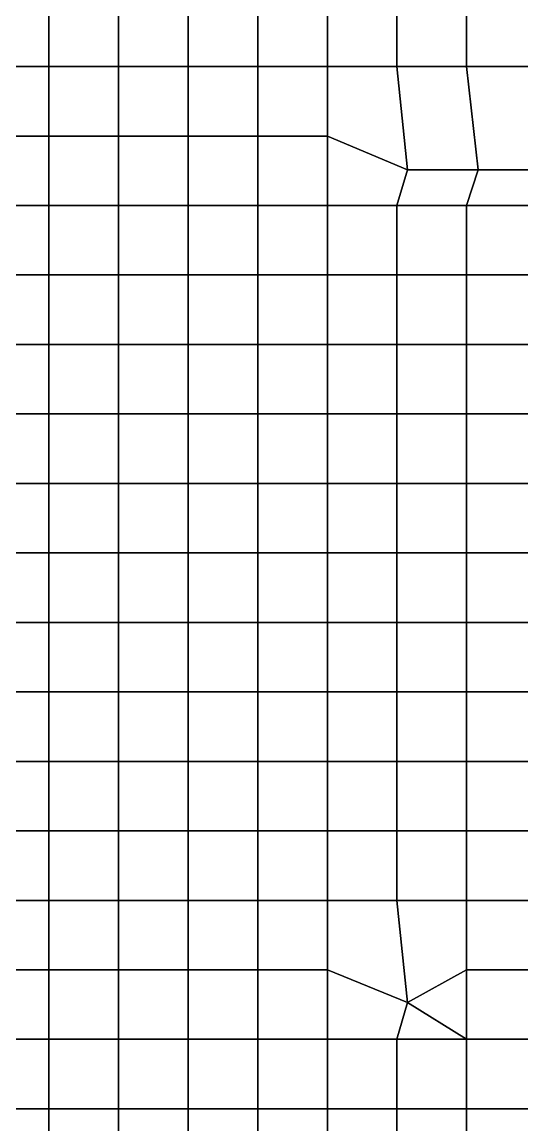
# Model space of a CAD drawing. Extents: x -13 to 39.3, y -26.5 to 20.6.
# Drawn here: x 15.97 to 19.57, y 8.42 to 16.36 of the extents above; entities that cross this region are included whole.
import ezdxf

# ---------------------------------------------------------------- set-up
doc = ezdxf.new("R2010")
doc.units = 0
doc.layers.add('BARS', color=1, linetype='CONTINUOUS')
doc.layers.add('FACES', color=5, linetype='CONTINUOUS')

msp = doc.modelspace()

# ---------------------------------------------------------------- linework, layer by layer
at = {"layer": 'BARS'}
for p, q in [((18.75, 15.3), (19.2591, 15.3)), ((18.75, 15.3), (18.75, 15.3, 0.66)), ((18.75, 15.3, 0.66), (18.75, 15.3, 1.32)), ((18.75, 15.3, 1.32), (18.75, 15.3, 1.98)), ((18.75, 15.3, 1.98), (18.75, 15.3, 2.64)), ((18.75, 15.3, 2.64), (18.75, 15.3, 3.3)), ((18.75, 15.3, 3.3), (19.2591, 15.3, 3.3)), ((19.2591, 15.3), (19.7682, 15.3)), ((19.2591, 15.3, 3.3), (19.7682, 15.3, 3.3)), ((18.75, 9.3), (18.75, 9.3, 0.66)), ((18.75, 9.3, 0.66), (18.75, 9.3, 1.32)), ((18.75, 9.3, 1.32), (18.75, 9.3, 1.98)), ((18.75, 9.3, 1.98), (18.75, 9.3, 2.64)), ((18.75, 9.3, 2.64), (18.75, 9.3, 3.3))]:
    msp.add_line(p, q, dxfattribs=at)
at = {"layer": 'FACES'}
for points in [[(16.1627, 16.5443), (15.6606, 16.5443), (15.6606, 16.0436), (16.1627, 16.0436)], [(16.1627, 16.5443, 3.3), (15.6606, 16.5443, 3.3), (15.6606, 16.0436, 3.3), (16.1627, 16.0436, 3.3)], [(16.6648, 16.5443), (16.1627, 16.5443), (16.1627, 16.0436), (16.6648, 16.0436)], [(16.6648, 16.5443, 3.3), (16.1627, 16.5443, 3.3), (16.1627, 16.0436, 3.3), (16.6648, 16.0436, 3.3)], [(17.1669, 16.5443), (16.6648, 16.5443), (16.6648, 16.0436), (17.1669, 16.0436)], [(17.1669, 16.5443, 3.3), (16.6648, 16.5443, 3.3), (16.6648, 16.0436, 3.3), (17.1669, 16.0436, 3.3)], [(17.669, 16.5443), (17.1669, 16.5443), (17.1669, 16.0436), (17.669, 16.0436)], [(17.669, 16.5443, 3.3), (17.1669, 16.5443, 3.3), (17.1669, 16.0436, 3.3), (17.669, 16.0436, 3.3)], [(18.1711, 16.5443), (17.669, 16.5443), (17.669, 16.0436), (18.1711, 16.0436)], [(18.1711, 16.5443, 3.3), (17.669, 16.5443, 3.3), (17.669, 16.0436, 3.3), (18.1711, 16.0436, 3.3)], [(18.6732, 16.5443), (18.1711, 16.5443), (18.1711, 16.0436), (18.6732, 16.0436)], [(18.6732, 16.5443, 3.3), (18.1711, 16.5443, 3.3), (18.1711, 16.0436, 3.3), (18.6732, 16.0436, 3.3)], [(19.1754, 16.5443), (18.6732, 16.5443), (18.6732, 16.0436), (19.1754, 16.0436)], [(19.1754, 16.5443, 3.3), (18.6732, 16.5443, 3.3), (18.6732, 16.0436, 3.3), (19.1754, 16.0436, 3.3)], [(19.6775, 16.5443), (19.1754, 16.5443), (19.1754, 16.0436), (19.6775, 16.0436)], [(19.6775, 16.5443, 3.3), (19.1754, 16.5443, 3.3), (19.1754, 16.0436, 3.3), (19.6775, 16.0436, 3.3)], [(16.1627, 16.0436), (15.6606, 16.0436), (15.6606, 15.5429), (16.1627, 15.5429)], [(16.1627, 16.0436, 3.3), (15.6606, 16.0436, 3.3), (15.6606, 15.5429, 3.3), (16.1627, 15.5429, 3.3)], [(16.6648, 16.0436), (16.1627, 16.0436), (16.1627, 15.5429), (16.6648, 15.5429)], [(16.6648, 16.0436, 3.3), (16.1627, 16.0436, 3.3), (16.1627, 15.5429, 3.3), (16.6648, 15.5429, 3.3)], [(17.1669, 16.0436), (16.6648, 16.0436), (16.6648, 15.5429), (17.1669, 15.5429)], [(17.1669, 16.0436, 3.3), (16.6648, 16.0436, 3.3), (16.6648, 15.5429, 3.3), (17.1669, 15.5429, 3.3)], [(17.669, 16.0436), (17.1669, 16.0436), (17.1669, 15.5429), (17.669, 15.5429)], [(17.669, 16.0436, 3.3), (17.1669, 16.0436, 3.3), (17.1669, 15.5429, 3.3), (17.669, 15.5429, 3.3)], [(18.1711, 16.0436), (17.669, 16.0436), (17.669, 15.5429), (18.1711, 15.5429)], [(18.1711, 16.0436, 3.3), (17.669, 16.0436, 3.3), (17.669, 15.5429, 3.3), (18.1711, 15.5429, 3.3)], [(18.6732, 16.0436), (18.1711, 16.0436), (18.1711, 15.5429), (18.75, 15.3)], [(18.6732, 16.0436, 3.3), (18.1711, 16.0436, 3.3), (18.1711, 15.5429, 3.3), (18.75, 15.3, 3.3)], [(19.1754, 16.0436), (18.6732, 16.0436), (18.75, 15.3), (19.2591, 15.3)], [(19.1754, 16.0436, 3.3), (18.6732, 16.0436, 3.3), (18.75, 15.3, 3.3), (19.2591, 15.3, 3.3)], [(19.6775, 16.0436), (19.1754, 16.0436), (19.2591, 15.3), (19.7682, 15.3)], [(19.6775, 16.0436, 3.3), (19.1754, 16.0436, 3.3), (19.2591, 15.3, 3.3), (19.7682, 15.3, 3.3)], [(16.1627, 15.5429), (15.6606, 15.5429), (15.6606, 15.0422), (16.1627, 15.0422)], [(16.1627, 15.5429, 3.3), (15.6606, 15.5429, 3.3), (15.6606, 15.0422, 3.3), (16.1627, 15.0422, 3.3)], [(16.6648, 15.5429), (16.1627, 15.5429), (16.1627, 15.0422), (16.6648, 15.0422)], [(16.6648, 15.5429, 3.3), (16.1627, 15.5429, 3.3), (16.1627, 15.0422, 3.3), (16.6648, 15.0422, 3.3)], [(17.1669, 15.5429), (16.6648, 15.5429), (16.6648, 15.0422), (17.1669, 15.0422)], [(17.1669, 15.5429, 3.3), (16.6648, 15.5429, 3.3), (16.6648, 15.0422, 3.3), (17.1669, 15.0422, 3.3)], [(17.669, 15.5429), (17.1669, 15.5429), (17.1669, 15.0422), (17.669, 15.0422)], [(17.669, 15.5429, 3.3), (17.1669, 15.5429, 3.3), (17.1669, 15.0422, 3.3), (17.669, 15.0422, 3.3)], [(18.1711, 15.5429), (17.669, 15.5429), (17.669, 15.0422), (18.1711, 15.0422)], [(18.1711, 15.5429, 3.3), (17.669, 15.5429, 3.3), (17.669, 15.0422, 3.3), (18.1711, 15.0422, 3.3)], [(18.75, 15.3), (18.1711, 15.5429), (18.1711, 15.0422), (18.6732, 15.0422)], [(18.75, 15.3, 3.3), (18.1711, 15.5429, 3.3), (18.1711, 15.0422, 3.3), (18.6732, 15.0422, 3.3)], [(19.2591, 15.3), (18.75, 15.3), (18.6732, 15.0422), (19.1754, 15.0422)], [(19.2591, 15.3, 3.3), (18.75, 15.3, 3.3), (18.6732, 15.0422, 3.3), (19.1754, 15.0422, 3.3)], [(18.75, 15.3), (18.75, 15.3, 0.66), (19.2591, 15.3, 0.66), (19.2591, 15.3)], [(19.2591, 15.3, 0.66), (18.75, 15.3, 0.66), (18.75, 15.3, 1.32), (19.2591, 15.3, 1.32)], [(19.2591, 15.3, 1.32), (18.75, 15.3, 1.32), (18.75, 15.3, 1.98), (19.2591, 15.3, 1.98)], [(19.2591, 15.3, 1.98), (18.75, 15.3, 1.98), (18.75, 15.3, 2.64), (19.2591, 15.3, 2.64)], [(19.2591, 15.3, 2.64), (18.75, 15.3, 2.64), (18.75, 15.3, 3.3), (19.2591, 15.3, 3.3)], [(19.7682, 15.3), (19.2591, 15.3), (19.1754, 15.0422), (19.6775, 15.0422)], [(19.7682, 15.3, 3.3), (19.2591, 15.3, 3.3), (19.1754, 15.0422, 3.3), (19.6775, 15.0422, 3.3)], [(19.2591, 15.3), (19.2591, 15.3, 0.66), (19.7682, 15.3, 0.66), (19.7682, 15.3)], [(19.7682, 15.3, 0.66), (19.2591, 15.3, 0.66), (19.2591, 15.3, 1.32), (19.7682, 15.3, 1.32)], [(19.7682, 15.3, 1.32), (19.2591, 15.3, 1.32), (19.2591, 15.3, 1.98), (19.7682, 15.3, 1.98)], [(19.7682, 15.3, 1.98), (19.2591, 15.3, 1.98), (19.2591, 15.3, 2.64), (19.7682, 15.3, 2.64)], [(19.7682, 15.3, 2.64), (19.2591, 15.3, 2.64), (19.2591, 15.3, 3.3), (19.7682, 15.3, 3.3)], [(16.1627, 15.0422), (15.6606, 15.0422), (15.6606, 14.5415), (16.1627, 14.5415)], [(16.1627, 15.0422, 3.3), (15.6606, 15.0422, 3.3), (15.6606, 14.5415, 3.3), (16.1627, 14.5415, 3.3)], [(16.6648, 15.0422), (16.1627, 15.0422), (16.1627, 14.5415), (16.6648, 14.5415)], [(16.6648, 15.0422, 3.3), (16.1627, 15.0422, 3.3), (16.1627, 14.5415, 3.3), (16.6648, 14.5415, 3.3)], [(17.1669, 15.0422), (16.6648, 15.0422), (16.6648, 14.5415), (17.1669, 14.5415)], [(17.1669, 15.0422, 3.3), (16.6648, 15.0422, 3.3), (16.6648, 14.5415, 3.3), (17.1669, 14.5415, 3.3)], [(17.669, 15.0422), (17.1669, 15.0422), (17.1669, 14.5415), (17.669, 14.5415)], [(17.669, 15.0422, 3.3), (17.1669, 15.0422, 3.3), (17.1669, 14.5415, 3.3), (17.669, 14.5415, 3.3)], [(18.1711, 15.0422), (17.669, 15.0422), (17.669, 14.5415), (18.1711, 14.5415)], [(18.1711, 15.0422, 3.3), (17.669, 15.0422, 3.3), (17.669, 14.5415, 3.3), (18.1711, 14.5415, 3.3)], [(18.6732, 15.0422), (18.1711, 15.0422), (18.1711, 14.5415), (18.6732, 14.5415)], [(18.6732, 15.0422, 3.3), (18.1711, 15.0422, 3.3), (18.1711, 14.5415, 3.3), (18.6732, 14.5415, 3.3)], [(19.1754, 15.0422), (18.6732, 15.0422), (18.6732, 14.5415), (19.1754, 14.5415)], [(19.1754, 15.0422, 3.3), (18.6732, 15.0422, 3.3), (18.6732, 14.5415, 3.3), (19.1754, 14.5415, 3.3)], [(19.6775, 15.0422), (19.1754, 15.0422), (19.1754, 14.5415), (19.6775, 14.5415)], [(19.6775, 15.0422, 3.3), (19.1754, 15.0422, 3.3), (19.1754, 14.5415, 3.3), (19.6775, 14.5415, 3.3)], [(16.1627, 14.5415), (15.6606, 14.5415), (15.6606, 14.0408), (16.1627, 14.0408)], [(16.1627, 14.5415, 3.3), (15.6606, 14.5415, 3.3), (15.6606, 14.0408, 3.3), (16.1627, 14.0408, 3.3)], [(16.6648, 14.5415), (16.1627, 14.5415), (16.1627, 14.0408), (16.6648, 14.0408)], [(16.6648, 14.5415, 3.3), (16.1627, 14.5415, 3.3), (16.1627, 14.0408, 3.3), (16.6648, 14.0408, 3.3)], [(17.1669, 14.5415), (16.6648, 14.5415), (16.6648, 14.0408), (17.1669, 14.0408)], [(17.1669, 14.5415, 3.3), (16.6648, 14.5415, 3.3), (16.6648, 14.0408, 3.3), (17.1669, 14.0408, 3.3)], [(17.669, 14.5415), (17.1669, 14.5415), (17.1669, 14.0408), (17.669, 14.0408)], [(17.669, 14.5415, 3.3), (17.1669, 14.5415, 3.3), (17.1669, 14.0408, 3.3), (17.669, 14.0408, 3.3)], [(18.1711, 14.5415), (17.669, 14.5415), (17.669, 14.0408), (18.1711, 14.0408)], [(18.1711, 14.5415, 3.3), (17.669, 14.5415, 3.3), (17.669, 14.0408, 3.3), (18.1711, 14.0408, 3.3)], [(18.6732, 14.5415), (18.1711, 14.5415), (18.1711, 14.0408), (18.6732, 14.0408)], [(18.6732, 14.5415, 3.3), (18.1711, 14.5415, 3.3), (18.1711, 14.0408, 3.3), (18.6732, 14.0408, 3.3)], [(19.1754, 14.5415), (18.6732, 14.5415), (18.6732, 14.0408), (19.1754, 14.0408)], [(19.1754, 14.5415, 3.3), (18.6732, 14.5415, 3.3), (18.6732, 14.0408, 3.3), (19.1754, 14.0408, 3.3)], [(19.6775, 14.5415), (19.1754, 14.5415), (19.1754, 14.0408), (19.6775, 14.0408)], [(19.6775, 14.5415, 3.3), (19.1754, 14.5415, 3.3), (19.1754, 14.0408, 3.3), (19.6775, 14.0408, 3.3)], [(16.1627, 14.0408), (15.6606, 14.0408), (15.6606, 13.5401), (16.1627, 13.5401)], [(16.1627, 14.0408, 3.3), (15.6606, 14.0408, 3.3), (15.6606, 13.5401, 3.3), (16.1627, 13.5401, 3.3)], [(16.6648, 14.0408), (16.1627, 14.0408), (16.1627, 13.5401), (16.6648, 13.5401)], [(16.6648, 14.0408, 3.3), (16.1627, 14.0408, 3.3), (16.1627, 13.5401, 3.3), (16.6648, 13.5401, 3.3)], [(17.1669, 14.0408), (16.6648, 14.0408), (16.6648, 13.5401), (17.1669, 13.5401)], [(17.1669, 14.0408, 3.3), (16.6648, 14.0408, 3.3), (16.6648, 13.5401, 3.3), (17.1669, 13.5401, 3.3)], [(17.669, 14.0408), (17.1669, 14.0408), (17.1669, 13.5401), (17.669, 13.5401)], [(17.669, 14.0408, 3.3), (17.1669, 14.0408, 3.3), (17.1669, 13.5401, 3.3), (17.669, 13.5401, 3.3)], [(18.1711, 14.0408), (17.669, 14.0408), (17.669, 13.5401), (18.1711, 13.5401)], [(18.1711, 14.0408, 3.3), (17.669, 14.0408, 3.3), (17.669, 13.5401, 3.3), (18.1711, 13.5401, 3.3)], [(18.6732, 14.0408), (18.1711, 14.0408), (18.1711, 13.5401), (18.6732, 13.5401)], [(18.6732, 14.0408, 3.3), (18.1711, 14.0408, 3.3), (18.1711, 13.5401, 3.3), (18.6732, 13.5401, 3.3)], [(19.1754, 14.0408), (18.6732, 14.0408), (18.6732, 13.5401), (19.1754, 13.5401)], [(19.1754, 14.0408, 3.3), (18.6732, 14.0408, 3.3), (18.6732, 13.5401, 3.3), (19.1754, 13.5401, 3.3)], [(19.6775, 14.0408), (19.1754, 14.0408), (19.1754, 13.5401), (19.6775, 13.5401)], [(19.6775, 14.0408, 3.3), (19.1754, 14.0408, 3.3), (19.1754, 13.5401, 3.3), (19.6775, 13.5401, 3.3)], [(16.1627, 13.5401), (15.6606, 13.5401), (15.6606, 13.0394), (16.1627, 13.0394)], [(16.1627, 13.5401, 3.3), (15.6606, 13.5401, 3.3), (15.6606, 13.0394, 3.3), (16.1627, 13.0394, 3.3)], [(16.6648, 13.5401), (16.1627, 13.5401), (16.1627, 13.0394), (16.6648, 13.0394)], [(16.6648, 13.5401, 3.3), (16.1627, 13.5401, 3.3), (16.1627, 13.0394, 3.3), (16.6648, 13.0394, 3.3)], [(17.1669, 13.5401), (16.6648, 13.5401), (16.6648, 13.0394), (17.1669, 13.0394)], [(17.1669, 13.5401, 3.3), (16.6648, 13.5401, 3.3), (16.6648, 13.0394, 3.3), (17.1669, 13.0394, 3.3)], [(17.669, 13.5401), (17.1669, 13.5401), (17.1669, 13.0394), (17.669, 13.0394)], [(17.669, 13.5401, 3.3), (17.1669, 13.5401, 3.3), (17.1669, 13.0394, 3.3), (17.669, 13.0394, 3.3)], [(18.1711, 13.5401), (17.669, 13.5401), (17.669, 13.0394), (18.1711, 13.0394)], [(18.1711, 13.5401, 3.3), (17.669, 13.5401, 3.3), (17.669, 13.0394, 3.3), (18.1711, 13.0394, 3.3)], [(18.6732, 13.5401), (18.1711, 13.5401), (18.1711, 13.0394), (18.6732, 13.0394)], [(18.6732, 13.5401, 3.3), (18.1711, 13.5401, 3.3), (18.1711, 13.0394, 3.3), (18.6732, 13.0394, 3.3)], [(19.1754, 13.5401), (18.6732, 13.5401), (18.6732, 13.0394), (19.1754, 13.0394)], [(19.1754, 13.5401, 3.3), (18.6732, 13.5401, 3.3), (18.6732, 13.0394, 3.3), (19.1754, 13.0394, 3.3)], [(19.6775, 13.5401), (19.1754, 13.5401), (19.1754, 13.0394), (19.6775, 13.0394)], [(19.6775, 13.5401, 3.3), (19.1754, 13.5401, 3.3), (19.1754, 13.0394, 3.3), (19.6775, 13.0394, 3.3)], [(16.1627, 13.0394), (15.6606, 13.0394), (15.6606, 12.5387), (16.1627, 12.5387)], [(16.1627, 13.0394, 3.3), (15.6606, 13.0394, 3.3), (15.6606, 12.5387, 3.3), (16.1627, 12.5387, 3.3)], [(16.6648, 13.0394), (16.1627, 13.0394), (16.1627, 12.5387), (16.6648, 12.5387)], [(16.6648, 13.0394, 3.3), (16.1627, 13.0394, 3.3), (16.1627, 12.5387, 3.3), (16.6648, 12.5387, 3.3)], [(17.1669, 13.0394), (16.6648, 13.0394), (16.6648, 12.5387), (17.1669, 12.5387)], [(17.1669, 13.0394, 3.3), (16.6648, 13.0394, 3.3), (16.6648, 12.5387, 3.3), (17.1669, 12.5387, 3.3)], [(17.669, 13.0394), (17.1669, 13.0394), (17.1669, 12.5387), (17.669, 12.5387)], [(17.669, 13.0394, 3.3), (17.1669, 13.0394, 3.3), (17.1669, 12.5387, 3.3), (17.669, 12.5387, 3.3)], [(18.1711, 13.0394), (17.669, 13.0394), (17.669, 12.5387), (18.1711, 12.5387)], [(18.1711, 13.0394, 3.3), (17.669, 13.0394, 3.3), (17.669, 12.5387, 3.3), (18.1711, 12.5387, 3.3)], [(18.6732, 13.0394), (18.1711, 13.0394), (18.1711, 12.5387), (18.6732, 12.5387)], [(18.6732, 13.0394, 3.3), (18.1711, 13.0394, 3.3), (18.1711, 12.5387, 3.3), (18.6732, 12.5387, 3.3)], [(19.1754, 13.0394), (18.6732, 13.0394), (18.6732, 12.5387), (19.1754, 12.5387)], [(19.1754, 13.0394, 3.3), (18.6732, 13.0394, 3.3), (18.6732, 12.5387, 3.3), (19.1754, 12.5387, 3.3)], [(19.6775, 13.0394), (19.1754, 13.0394), (19.1754, 12.5387), (19.6775, 12.5387)], [(19.6775, 13.0394, 3.3), (19.1754, 13.0394, 3.3), (19.1754, 12.5387, 3.3), (19.6775, 12.5387, 3.3)], [(16.1627, 12.5387), (15.6606, 12.5387), (15.6606, 12.038), (16.1627, 12.038)], [(16.1627, 12.5387, 3.3), (15.6606, 12.5387, 3.3), (15.6606, 12.038, 3.3), (16.1627, 12.038, 3.3)], [(16.6648, 12.5387), (16.1627, 12.5387), (16.1627, 12.038), (16.6648, 12.038)], [(16.6648, 12.5387, 3.3), (16.1627, 12.5387, 3.3), (16.1627, 12.038, 3.3), (16.6648, 12.038, 3.3)], [(17.1669, 12.5387), (16.6648, 12.5387), (16.6648, 12.038), (17.1669, 12.038)], [(17.1669, 12.5387, 3.3), (16.6648, 12.5387, 3.3), (16.6648, 12.038, 3.3), (17.1669, 12.038, 3.3)], [(17.669, 12.5387), (17.1669, 12.5387), (17.1669, 12.038), (17.669, 12.038)], [(17.669, 12.5387, 3.3), (17.1669, 12.5387, 3.3), (17.1669, 12.038, 3.3), (17.669, 12.038, 3.3)], [(18.1711, 12.5387), (17.669, 12.5387), (17.669, 12.038), (18.1711, 12.038)], [(18.1711, 12.5387, 3.3), (17.669, 12.5387, 3.3), (17.669, 12.038, 3.3), (18.1711, 12.038, 3.3)], [(18.6732, 12.5387), (18.1711, 12.5387), (18.1711, 12.038), (18.6732, 12.038)], [(18.6732, 12.5387, 3.3), (18.1711, 12.5387, 3.3), (18.1711, 12.038, 3.3), (18.6732, 12.038, 3.3)], [(19.1754, 12.5387), (18.6732, 12.5387), (18.6732, 12.038), (19.1754, 12.038)], [(19.1754, 12.5387, 3.3), (18.6732, 12.5387, 3.3), (18.6732, 12.038, 3.3), (19.1754, 12.038, 3.3)], [(19.6775, 12.5387), (19.1754, 12.5387), (19.1754, 12.038), (19.6775, 12.038)], [(19.6775, 12.5387, 3.3), (19.1754, 12.5387, 3.3), (19.1754, 12.038, 3.3), (19.6775, 12.038, 3.3)], [(16.1627, 12.038), (15.6606, 12.038), (15.6606, 11.5373), (16.1627, 11.5373)], [(16.1627, 12.038, 3.3), (15.6606, 12.038, 3.3), (15.6606, 11.5373, 3.3), (16.1627, 11.5373, 3.3)], [(16.6648, 12.038), (16.1627, 12.038), (16.1627, 11.5373), (16.6648, 11.5373)], [(16.6648, 12.038, 3.3), (16.1627, 12.038, 3.3), (16.1627, 11.5373, 3.3), (16.6648, 11.5373, 3.3)], [(17.1669, 12.038), (16.6648, 12.038), (16.6648, 11.5373), (17.1669, 11.5373)], [(17.1669, 12.038, 3.3), (16.6648, 12.038, 3.3), (16.6648, 11.5373, 3.3), (17.1669, 11.5373, 3.3)], [(17.669, 12.038), (17.1669, 12.038), (17.1669, 11.5373), (17.669, 11.5373)], [(17.669, 12.038, 3.3), (17.1669, 12.038, 3.3), (17.1669, 11.5373, 3.3), (17.669, 11.5373, 3.3)], [(18.1711, 12.038), (17.669, 12.038), (17.669, 11.5373), (18.1711, 11.5373)], [(18.1711, 12.038, 3.3), (17.669, 12.038, 3.3), (17.669, 11.5373, 3.3), (18.1711, 11.5373, 3.3)], [(18.6732, 12.038), (18.1711, 12.038), (18.1711, 11.5373), (18.6732, 11.5373)], [(18.6732, 12.038, 3.3), (18.1711, 12.038, 3.3), (18.1711, 11.5373, 3.3), (18.6732, 11.5373, 3.3)], [(19.1754, 12.038), (18.6732, 12.038), (18.6732, 11.5373), (19.1754, 11.5373)], [(19.1754, 12.038, 3.3), (18.6732, 12.038, 3.3), (18.6732, 11.5373, 3.3), (19.1754, 11.5373, 3.3)], [(19.6775, 12.038), (19.1754, 12.038), (19.1754, 11.5373), (19.6775, 11.5373)], [(19.6775, 12.038, 3.3), (19.1754, 12.038, 3.3), (19.1754, 11.5373, 3.3), (19.6775, 11.5373, 3.3)], [(16.1627, 11.5373), (15.6606, 11.5373), (15.6606, 11.0366), (16.1627, 11.0366)], [(16.1627, 11.5373, 3.3), (15.6606, 11.5373, 3.3), (15.6606, 11.0366, 3.3), (16.1627, 11.0366, 3.3)], [(16.6648, 11.5373), (16.1627, 11.5373), (16.1627, 11.0366), (16.6648, 11.0366)], [(16.6648, 11.5373, 3.3), (16.1627, 11.5373, 3.3), (16.1627, 11.0366, 3.3), (16.6648, 11.0366, 3.3)], [(17.1669, 11.5373), (16.6648, 11.5373), (16.6648, 11.0366), (17.1669, 11.0366)], [(17.1669, 11.5373, 3.3), (16.6648, 11.5373, 3.3), (16.6648, 11.0366, 3.3), (17.1669, 11.0366, 3.3)], [(17.669, 11.5373), (17.1669, 11.5373), (17.1669, 11.0366), (17.669, 11.0366)], [(17.669, 11.5373, 3.3), (17.1669, 11.5373, 3.3), (17.1669, 11.0366, 3.3), (17.669, 11.0366, 3.3)], [(18.1711, 11.5373), (17.669, 11.5373), (17.669, 11.0366), (18.1711, 11.0366)], [(18.1711, 11.5373, 3.3), (17.669, 11.5373, 3.3), (17.669, 11.0366, 3.3), (18.1711, 11.0366, 3.3)], [(18.6732, 11.5373), (18.1711, 11.5373), (18.1711, 11.0366), (18.6732, 11.0366)], [(18.6732, 11.5373, 3.3), (18.1711, 11.5373, 3.3), (18.1711, 11.0366, 3.3), (18.6732, 11.0366, 3.3)], [(19.1754, 11.5373), (18.6732, 11.5373), (18.6732, 11.0366), (19.1754, 11.0366)], [(19.1754, 11.5373, 3.3), (18.6732, 11.5373, 3.3), (18.6732, 11.0366, 3.3), (19.1754, 11.0366, 3.3)], [(19.6775, 11.5373), (19.1754, 11.5373), (19.1754, 11.0366), (19.6775, 11.0366)], [(19.6775, 11.5373, 3.3), (19.1754, 11.5373, 3.3), (19.1754, 11.0366, 3.3), (19.6775, 11.0366, 3.3)], [(16.1627, 11.0366), (15.6606, 11.0366), (15.6606, 10.5359), (16.1627, 10.5359)], [(16.1627, 11.0366, 3.3), (15.6606, 11.0366, 3.3), (15.6606, 10.5359, 3.3), (16.1627, 10.5359, 3.3)], [(16.6648, 11.0366), (16.1627, 11.0366), (16.1627, 10.5359), (16.6648, 10.5359)], [(16.6648, 11.0366, 3.3), (16.1627, 11.0366, 3.3), (16.1627, 10.5359, 3.3), (16.6648, 10.5359, 3.3)], [(17.1669, 11.0366), (16.6648, 11.0366), (16.6648, 10.5359), (17.1669, 10.5359)], [(17.1669, 11.0366, 3.3), (16.6648, 11.0366, 3.3), (16.6648, 10.5359, 3.3), (17.1669, 10.5359, 3.3)], [(17.669, 11.0366), (17.1669, 11.0366), (17.1669, 10.5359), (17.669, 10.5359)], [(17.669, 11.0366, 3.3), (17.1669, 11.0366, 3.3), (17.1669, 10.5359, 3.3), (17.669, 10.5359, 3.3)], [(18.1711, 11.0366), (17.669, 11.0366), (17.669, 10.5359), (18.1711, 10.5359)], [(18.1711, 11.0366, 3.3), (17.669, 11.0366, 3.3), (17.669, 10.5359, 3.3), (18.1711, 10.5359, 3.3)], [(18.6732, 11.0366), (18.1711, 11.0366), (18.1711, 10.5359), (18.6732, 10.5359)], [(18.6732, 11.0366, 3.3), (18.1711, 11.0366, 3.3), (18.1711, 10.5359, 3.3), (18.6732, 10.5359, 3.3)], [(19.1754, 11.0366), (18.6732, 11.0366), (18.6732, 10.5359), (19.1754, 10.5359)], [(19.1754, 11.0366, 3.3), (18.6732, 11.0366, 3.3), (18.6732, 10.5359, 3.3), (19.1754, 10.5359, 3.3)], [(19.6775, 11.0366), (19.1754, 11.0366), (19.1754, 10.5359), (19.6775, 10.5359)], [(19.6775, 11.0366, 3.3), (19.1754, 11.0366, 3.3), (19.1754, 10.5359, 3.3), (19.6775, 10.5359, 3.3)], [(16.1627, 10.5359), (15.6606, 10.5359), (15.6606, 10.0351), (16.1627, 10.0351)], [(16.1627, 10.5359, 3.3), (15.6606, 10.5359, 3.3), (15.6606, 10.0351, 3.3), (16.1627, 10.0351, 3.3)], [(16.6648, 10.5359), (16.1627, 10.5359), (16.1627, 10.0351), (16.6648, 10.0351)], [(16.6648, 10.5359, 3.3), (16.1627, 10.5359, 3.3), (16.1627, 10.0351, 3.3), (16.6648, 10.0351, 3.3)], [(17.1669, 10.5359), (16.6648, 10.5359), (16.6648, 10.0351), (17.1669, 10.0351)], [(17.1669, 10.5359, 3.3), (16.6648, 10.5359, 3.3), (16.6648, 10.0351, 3.3), (17.1669, 10.0351, 3.3)], [(17.669, 10.5359), (17.1669, 10.5359), (17.1669, 10.0351), (17.669, 10.0351)], [(17.669, 10.5359, 3.3), (17.1669, 10.5359, 3.3), (17.1669, 10.0351, 3.3), (17.669, 10.0351, 3.3)], [(18.1711, 10.5359), (17.669, 10.5359), (17.669, 10.0351), (18.1711, 10.0351)], [(18.1711, 10.5359, 3.3), (17.669, 10.5359, 3.3), (17.669, 10.0351, 3.3), (18.1711, 10.0351, 3.3)], [(18.6732, 10.5359), (18.1711, 10.5359), (18.1711, 10.0351), (18.6732, 10.0351)], [(18.6732, 10.5359, 3.3), (18.1711, 10.5359, 3.3), (18.1711, 10.0351, 3.3), (18.6732, 10.0351, 3.3)], [(19.1754, 10.5359), (18.6732, 10.5359), (18.6732, 10.0351), (19.1754, 10.0351)], [(19.1754, 10.5359, 3.3), (18.6732, 10.5359, 3.3), (18.6732, 10.0351, 3.3), (19.1754, 10.0351, 3.3)], [(19.6775, 10.5359), (19.1754, 10.5359), (19.1754, 10.0351), (19.6775, 10.0351)], [(19.6775, 10.5359, 3.3), (19.1754, 10.5359, 3.3), (19.1754, 10.0351, 3.3), (19.6775, 10.0351, 3.3)], [(16.1627, 10.0351), (15.6606, 10.0351), (15.6606, 9.53444), (16.1627, 9.53444)], [(16.1627, 10.0351, 3.3), (15.6606, 10.0351, 3.3), (15.6606, 9.53444, 3.3), (16.1627, 9.53444, 3.3)], [(16.6648, 10.0351), (16.1627, 10.0351), (16.1627, 9.53444), (16.6648, 9.53444)], [(16.6648, 10.0351, 3.3), (16.1627, 10.0351, 3.3), (16.1627, 9.53444, 3.3), (16.6648, 9.53444, 3.3)], [(17.1669, 10.0351), (16.6648, 10.0351), (16.6648, 9.53444), (17.1669, 9.53444)], [(17.1669, 10.0351, 3.3), (16.6648, 10.0351, 3.3), (16.6648, 9.53444, 3.3), (17.1669, 9.53444, 3.3)], [(17.669, 10.0351), (17.1669, 10.0351), (17.1669, 9.53444), (17.669, 9.53444)], [(17.669, 10.0351, 3.3), (17.1669, 10.0351, 3.3), (17.1669, 9.53444, 3.3), (17.669, 9.53444, 3.3)], [(18.1711, 10.0351), (17.669, 10.0351), (17.669, 9.53444), (18.1711, 9.53444)], [(18.1711, 10.0351, 3.3), (17.669, 10.0351, 3.3), (17.669, 9.53444, 3.3), (18.1711, 9.53444, 3.3)], [(18.6732, 10.0351), (18.1711, 10.0351), (18.1711, 9.53444), (18.75, 9.3)], [(18.6732, 10.0351, 3.3), (18.1711, 10.0351, 3.3), (18.1711, 9.53444, 3.3), (18.75, 9.3, 3.3)], [(19.1754, 10.0351), (18.6732, 10.0351), (18.75, 9.3), (19.1754, 9.53444)], [(19.1754, 10.0351, 3.3), (18.6732, 10.0351, 3.3), (18.75, 9.3, 3.3), (19.1754, 9.53444, 3.3)], [(19.6775, 10.0351), (19.1754, 10.0351), (19.1754, 9.53444), (19.6775, 9.53444)], [(19.6775, 10.0351, 3.3), (19.1754, 10.0351, 3.3), (19.1754, 9.53444, 3.3), (19.6775, 9.53444, 3.3)], [(16.1627, 9.53444), (15.6606, 9.53444), (15.6606, 9.03373), (16.1627, 9.03373)], [(16.1627, 9.53444, 3.3), (15.6606, 9.53444, 3.3), (15.6606, 9.03373, 3.3), (16.1627, 9.03373, 3.3)], [(16.6648, 9.53444), (16.1627, 9.53444), (16.1627, 9.03373), (16.6648, 9.03373)], [(16.6648, 9.53444, 3.3), (16.1627, 9.53444, 3.3), (16.1627, 9.03373, 3.3), (16.6648, 9.03373, 3.3)], [(17.1669, 9.53444), (16.6648, 9.53444), (16.6648, 9.03373), (17.1669, 9.03373)], [(17.1669, 9.53444, 3.3), (16.6648, 9.53444, 3.3), (16.6648, 9.03373, 3.3), (17.1669, 9.03373, 3.3)], [(17.669, 9.53444), (17.1669, 9.53444), (17.1669, 9.03373), (17.669, 9.03373)], [(17.669, 9.53444, 3.3), (17.1669, 9.53444, 3.3), (17.1669, 9.03373, 3.3), (17.669, 9.03373, 3.3)], [(18.1711, 9.53444), (17.669, 9.53444), (17.669, 9.03373), (18.1711, 9.03373)], [(18.1711, 9.53444, 3.3), (17.669, 9.53444, 3.3), (17.669, 9.03373, 3.3), (18.1711, 9.03373, 3.3)], [(18.75, 9.3), (18.1711, 9.53444), (18.1711, 9.03373), (18.6732, 9.03373)], [(18.75, 9.3, 3.3), (18.1711, 9.53444, 3.3), (18.1711, 9.03373, 3.3), (18.6732, 9.03373, 3.3)], [(19.1754, 9.53444), (18.75, 9.3), (19.1754, 9.03373)], [(19.1754, 9.53444, 3.3), (18.75, 9.3, 3.3), (19.1754, 9.03373, 3.3)], [(19.6775, 9.53444), (19.1754, 9.53444), (19.1754, 9.03373), (19.6775, 9.03373)], [(19.6775, 9.53444, 3.3), (19.1754, 9.53444, 3.3), (19.1754, 9.03373, 3.3), (19.6775, 9.03373, 3.3)], [(19.1754, 9.03373), (18.75, 9.3), (18.6732, 9.03373)], [(19.1754, 9.03373, 3.3), (18.75, 9.3, 3.3), (18.6732, 9.03373, 3.3)], [(16.1627, 9.03373), (15.6606, 9.03373), (15.6606, 8.53302), (16.1627, 8.53302)], [(16.1627, 9.03373, 3.3), (15.6606, 9.03373, 3.3), (15.6606, 8.53302, 3.3), (16.1627, 8.53302, 3.3)], [(16.6648, 9.03373), (16.1627, 9.03373), (16.1627, 8.53302), (16.6648, 8.53302)], [(16.6648, 9.03373, 3.3), (16.1627, 9.03373, 3.3), (16.1627, 8.53302, 3.3), (16.6648, 8.53302, 3.3)], [(17.1669, 9.03373), (16.6648, 9.03373), (16.6648, 8.53302), (17.1669, 8.53302)], [(17.1669, 9.03373, 3.3), (16.6648, 9.03373, 3.3), (16.6648, 8.53302, 3.3), (17.1669, 8.53302, 3.3)], [(17.669, 9.03373), (17.1669, 9.03373), (17.1669, 8.53302), (17.669, 8.53302)], [(17.669, 9.03373, 3.3), (17.1669, 9.03373, 3.3), (17.1669, 8.53302, 3.3), (17.669, 8.53302, 3.3)], [(18.1711, 9.03373), (17.669, 9.03373), (17.669, 8.53302), (18.1711, 8.53302)], [(18.1711, 9.03373, 3.3), (17.669, 9.03373, 3.3), (17.669, 8.53302, 3.3), (18.1711, 8.53302, 3.3)], [(18.6732, 9.03373), (18.1711, 9.03373), (18.1711, 8.53302), (18.6732, 8.53302)], [(18.6732, 9.03373, 3.3), (18.1711, 9.03373, 3.3), (18.1711, 8.53302, 3.3), (18.6732, 8.53302, 3.3)], [(19.1754, 9.03373), (18.6732, 9.03373), (18.6732, 8.53302), (19.1754, 8.53302)], [(19.1754, 9.03373, 3.3), (18.6732, 9.03373, 3.3), (18.6732, 8.53302, 3.3), (19.1754, 8.53302, 3.3)], [(19.6775, 9.03373), (19.1754, 9.03373), (19.1754, 8.53302), (19.6775, 8.53302)], [(19.6775, 9.03373, 3.3), (19.1754, 9.03373, 3.3), (19.1754, 8.53302, 3.3), (19.6775, 8.53302, 3.3)], [(16.1627, 8.53302), (15.6606, 8.53302), (15.6606, 8.03231), (16.1627, 8.03231)], [(16.1627, 8.53302, 3.3), (15.6606, 8.53302, 3.3), (15.6606, 8.03231, 3.3), (16.1627, 8.03231, 3.3)], [(16.6648, 8.53302), (16.1627, 8.53302), (16.1627, 8.03231), (16.6648, 8.03231)], [(16.6648, 8.53302, 3.3), (16.1627, 8.53302, 3.3), (16.1627, 8.03231, 3.3), (16.6648, 8.03231, 3.3)], [(17.1669, 8.53302), (16.6648, 8.53302), (16.6648, 8.03231), (17.1669, 8.03231)], [(17.1669, 8.53302, 3.3), (16.6648, 8.53302, 3.3), (16.6648, 8.03231, 3.3), (17.1669, 8.03231, 3.3)], [(17.669, 8.53302), (17.1669, 8.53302), (17.1669, 8.03231), (17.669, 8.03231)], [(17.669, 8.53302, 3.3), (17.1669, 8.53302, 3.3), (17.1669, 8.03231, 3.3), (17.669, 8.03231, 3.3)], [(18.1711, 8.53302), (17.669, 8.53302), (17.669, 8.03231), (18.1711, 8.03231)], [(18.1711, 8.53302, 3.3), (17.669, 8.53302, 3.3), (17.669, 8.03231, 3.3), (18.1711, 8.03231, 3.3)], [(18.6732, 8.53302), (18.1711, 8.53302), (18.1711, 8.03231), (18.6732, 8.03231)], [(18.6732, 8.53302, 3.3), (18.1711, 8.53302, 3.3), (18.1711, 8.03231, 3.3), (18.6732, 8.03231, 3.3)], [(19.1754, 8.53302), (18.6732, 8.53302), (18.6732, 8.03231), (19.1754, 8.03231)], [(19.1754, 8.53302, 3.3), (18.6732, 8.53302, 3.3), (18.6732, 8.03231, 3.3), (19.1754, 8.03231, 3.3)], [(19.6775, 8.53302), (19.1754, 8.53302), (19.1754, 8.03231), (19.6775, 8.03231)], [(19.6775, 8.53302, 3.3), (19.1754, 8.53302, 3.3), (19.1754, 8.03231, 3.3), (19.6775, 8.03231, 3.3)]]:
    msp.add_3dface(points, dxfattribs=at)

doc.saveas('drawing.dxf')
